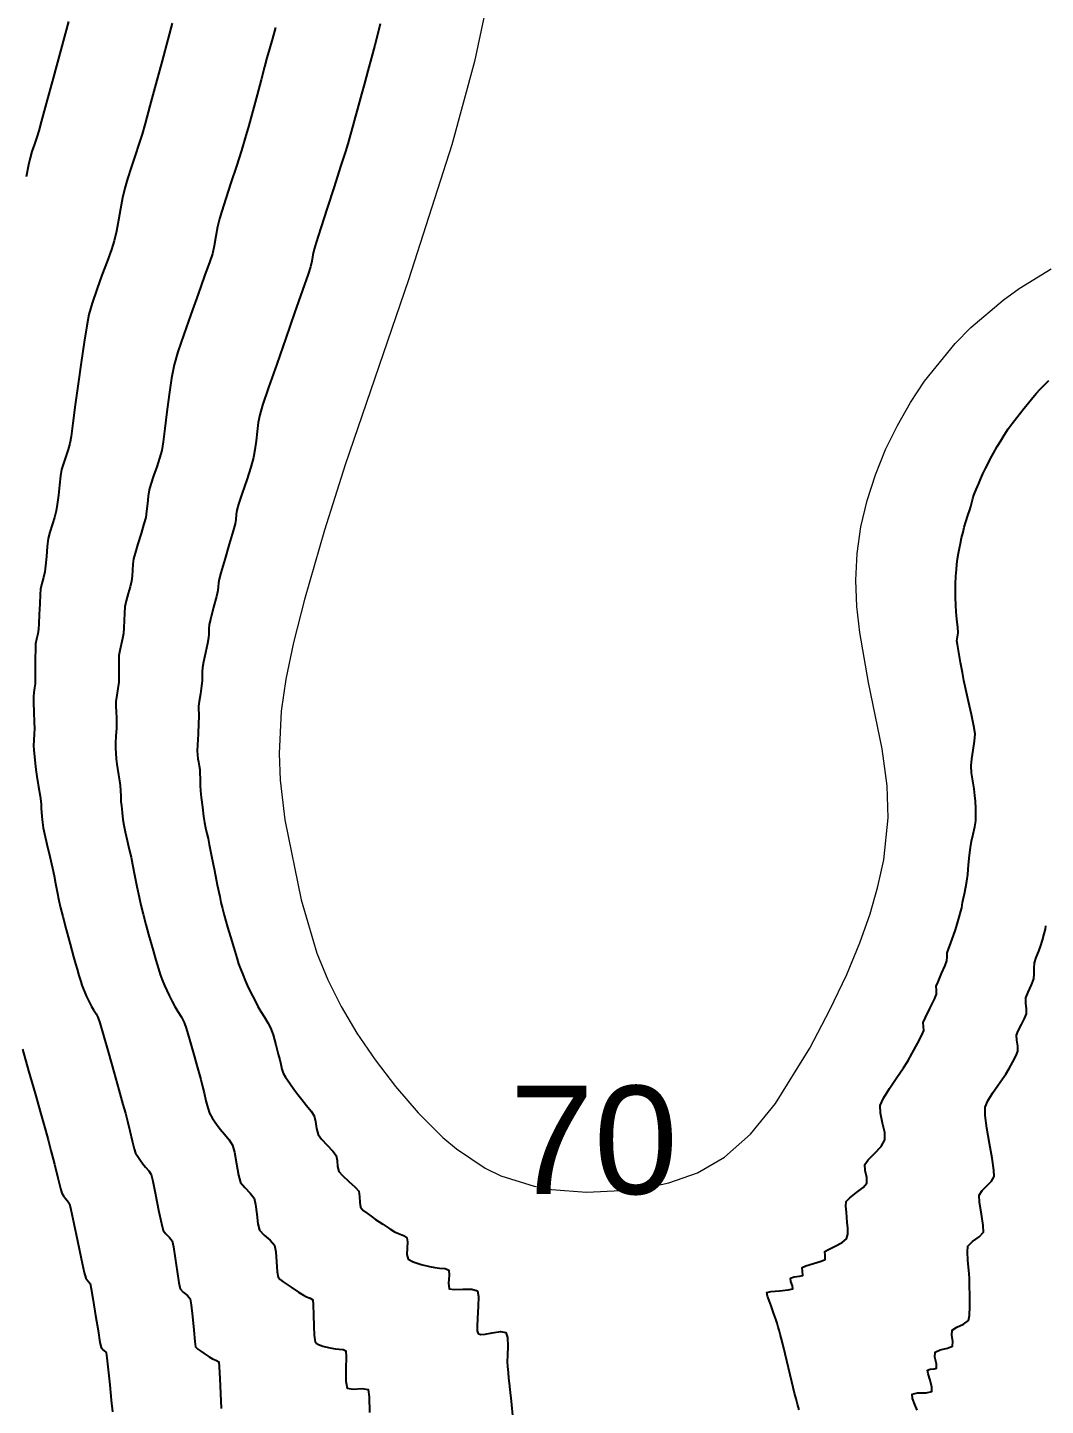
# Model space of a CAD drawing. Extents: x 27 to 849, y 0 to 853.
# Drawn here: x 394.7 to 442.5, y 647 to 711.6 of the extents above; entities that cross this region are included whole.
import ezdxf
from ezdxf.enums import TextEntityAlignment as Align

# ---------------------------------------------------------------- set-up
doc = ezdxf.new("R2010")
doc.units = 0
doc.header["$LTSCALE"] = 2
for name, color, linetype in [('Curva 1 m', 5, 'Continuous'), ('Curva Mestra', 1, 'Continuous'), ('TXT - TEXTO 01', 142, 'Continuous')]:
    doc.layers.add(name, color=color, linetype=linetype)
doc.styles.add('ARIAL', font='arial.ttf')

msp = doc.modelspace()

# ---------------------------------------------------------------- linework, layer by layer
at = {"layer": 'Curva 1 m', "linetype": 'Continuous', "lineweight": -3}
for points, elevation in [([(396.615, 711.898), (396.256, 710.572), (395.896, 709.24), (395.576, 708.059), (395.338, 707.184), (395.224, 706.773), (395.131, 706.48), (395.017, 706.141), (394.905, 705.802), (394.818, 705.508), (394.747, 705.178), (394.636, 704.609)], 66), ([(401.484, 711.824), (401.277, 711.053), (401.009, 710.056), (400.718, 708.974), (400.439, 707.946), (400.211, 707.11), (400.069, 706.607), (399.924, 706.145), (399.746, 705.608), (399.559, 705.05), (399.388, 704.522), (399.259, 704.075), (399.159, 703.633), (399.062, 703.115), (398.964, 702.573), (398.865, 702.056), (398.763, 701.614), (398.63, 701.199), (398.427, 700.639), (398.188, 699.993), (397.944, 699.322), (397.728, 698.686), (397.572, 698.146), (397.472, 697.628), (397.348, 696.85), (397.212, 695.907), (397.072, 694.897), (396.94, 693.915), (396.825, 693.058), (396.737, 692.423), (396.687, 692.107), (396.604, 691.82), (396.491, 691.491), (396.378, 691.162), (396.297, 690.876), (396.25, 690.58), (396.198, 690.151), (396.145, 689.676), (396.094, 689.243), (396.047, 688.939), (395.967, 688.636), (395.856, 688.288), (395.747, 687.94), (395.67, 687.638), (395.622, 687.275), (395.581, 686.805), (395.545, 686.361), (395.514, 686.075), (395.452, 685.819), (395.369, 685.529), (395.31, 685.273), (395.29, 685.013), (395.27, 684.573), (395.251, 684.076), (395.234, 683.644), (395.218, 683.398), (395.174, 683.177), (395.115, 682.927), (395.074, 682.706), (395.065, 682.454), (395.063, 682.011), (395.062, 681.506), (395.061, 681.069), (395.056, 680.831), (395.031, 680.64), (394.994, 680.422), (394.97, 680.232), (394.974, 679.959), (394.991, 679.501), (395.01, 679.032), (395.018, 678.732), (395.006, 678.48), (394.986, 678.192), (394.978, 677.941), (394.991, 677.718), (395.018, 677.411), (395.051, 677.088), (395.082, 676.816), (395.134, 676.474), (395.212, 676.003), (395.286, 675.564), (395.324, 675.316), (395.334, 675.156), (395.339, 674.974), (395.346, 674.815), (395.366, 674.605), (395.399, 674.318), (395.435, 674.065), (395.493, 673.793), (395.604, 673.302), (395.738, 672.722), (395.862, 672.183), (395.944, 671.815), (396.014, 671.468), (396.093, 671.064), (396.173, 670.661), (396.248, 670.315), (396.35, 669.915), (396.515, 669.297), (396.699, 668.615), (396.859, 668.028), (396.953, 667.69), (397.025, 667.44), (397.112, 667.14), (397.194, 666.866), (397.25, 666.69), (397.311, 666.529), (397.385, 666.348), (397.453, 666.19), (397.528, 666.031), (397.62, 665.849), (397.703, 665.69), (397.798, 665.534), (397.912, 665.353), (398, 665.19), (398.084, 664.922), (398.258, 664.323), (398.49, 663.516), (398.743, 662.626), (398.983, 661.775), (399.176, 661.088), (399.286, 660.69), (399.382, 660.318), (399.496, 659.857), (399.609, 659.394), (399.706, 659.018), (399.768, 658.815), (399.865, 658.65), (399.994, 658.47), (400.11, 658.315), (400.236, 658.16), (400.384, 657.982), (400.492, 657.815), (400.571, 657.499), (400.7, 656.87), (400.848, 656.136), (400.979, 655.506), (401.06, 655.19), (401.187, 655.028), (401.358, 654.857), (401.483, 654.695), (401.542, 654.417), (401.625, 653.88), (401.717, 653.257), (401.802, 652.721), (401.865, 652.445), (402.004, 652.292), (402.196, 652.134), (402.331, 651.981), (402.381, 651.696), (402.439, 651.145), (402.497, 650.51), (402.547, 649.977), (402.58, 649.731), (402.694, 649.618), (402.832, 649.519), (402.987, 649.412), (403.216, 649.259), (403.374, 649.158), (403.532, 649.094), (403.666, 649.015), (403.689, 648.78), (403.716, 648.236), (403.747, 647.535), (403.782, 646.83)], 67), ([(411.236, 711.787), (411.118, 711.28), (410.994, 710.791), (410.838, 710.206), (410.668, 709.586), (410.504, 708.995), (410.364, 708.495), (410.268, 708.148), (410.177, 707.809), (410.073, 707.415), (409.963, 707.004), (409.856, 706.611), (409.76, 706.273), (409.627, 705.848), (409.384, 705.09), (409.078, 704.14), (408.754, 703.137), (408.459, 702.222), (408.238, 701.533), (408.139, 701.211), (408.084, 700.95), (408.03, 700.651), (407.973, 700.39), (407.86, 700.052), (407.595, 699.29), (407.228, 698.239), (406.809, 697.038), (406.387, 695.822), (406.01, 694.728), (405.729, 693.893), (405.593, 693.453), (405.525, 693.093), (405.469, 692.669), (405.417, 692.225), (405.363, 691.801), (405.298, 691.44), (405.174, 690.998), (404.982, 690.395), (404.774, 689.766), (404.602, 689.249), (404.518, 688.979), (404.488, 688.774), (404.464, 688.538), (404.435, 688.333), (404.345, 688.011), (404.162, 687.383), (403.947, 686.657), (403.766, 686.038), (403.681, 685.732), (403.661, 685.566), (403.647, 685.376), (403.629, 685.211), (403.558, 684.925), (403.425, 684.419), (403.291, 683.907), (403.22, 683.607), (403.206, 683.408), (403.201, 683.18), (403.189, 682.982), (403.138, 682.719), (403.044, 682.289), (402.95, 681.859), (402.901, 681.596), (402.894, 681.398), (402.898, 681.17), (402.895, 680.971), (402.864, 680.733), (402.806, 680.36), (402.75, 679.993), (402.722, 679.773), (402.723, 679.614), (402.733, 679.433), (402.738, 679.273), (402.725, 678.984), (402.697, 678.47), (402.67, 677.962), (402.659, 677.691), (402.672, 677.503), (402.693, 677.316), (402.717, 677.172), (402.75, 676.983), (402.774, 676.816), (402.783, 676.641), (402.793, 676.365), (402.804, 676.065), (402.818, 675.815), (402.85, 675.497), (402.902, 675.041), (402.956, 674.597), (402.995, 674.315), (403.045, 674.075), (403.11, 673.804), (403.165, 673.565), (403.221, 673.289), (403.329, 672.75), (403.464, 672.078), (403.6, 671.403), (403.712, 670.855), (403.773, 670.565), (403.844, 670.285), (403.93, 669.968), (404.008, 669.69), (404.086, 669.419), (404.218, 668.964), (404.371, 668.444), (404.51, 667.98), (404.602, 667.69), (404.689, 667.456), (404.796, 667.186), (404.908, 666.918), (405.008, 666.69), (405.116, 666.46), (405.249, 666.19), (405.387, 665.92), (405.509, 665.69), (405.645, 665.463), (405.814, 665.198), (405.979, 664.928), (406.103, 664.69), (406.215, 664.36), (406.346, 663.896), (406.463, 663.455), (406.532, 663.19), (406.578, 662.988), (406.63, 662.759), (406.692, 662.565), (406.802, 662.38), (406.989, 662.105), (407.198, 661.81), (407.375, 661.565), (407.56, 661.328), (407.792, 661.046), (408.006, 660.774), (408.14, 660.565), (408.21, 660.29), (408.257, 659.962), (408.33, 659.69), (408.493, 659.473), (408.76, 659.184), (409.022, 658.9), (409.175, 658.7), (409.225, 658.465), (409.248, 658.181), (409.302, 657.95), (409.474, 657.757), (409.772, 657.485), (410.068, 657.214), (410.236, 657.021), (410.277, 656.783), (410.281, 656.491), (410.319, 656.271), (410.452, 656.121), (410.646, 655.973), (410.822, 655.849), (411.029, 655.704), (411.36, 655.48), (411.693, 655.261), (411.907, 655.126), (412.106, 655.042), (412.336, 654.951), (412.491, 654.841), (412.518, 654.657), (412.504, 654.359), (412.501, 654.053), (412.557, 653.841), (412.785, 653.712), (413.168, 653.594), (413.558, 653.5), (413.806, 653.445), (414.03, 653.419), (414.286, 653.394), (414.457, 653.327), (414.478, 653.082), (414.445, 652.712), (414.486, 652.452), (414.718, 652.41), (415.124, 652.427), (415.542, 652.431), (415.807, 652.353), (415.863, 652.088), (415.847, 651.615), (415.807, 651.074), (415.789, 650.687), (415.801, 650.471), (415.826, 650.379), (415.844, 650.353), (415.876, 650.332), (415.97, 650.311), (416.168, 650.322), (416.491, 650.378), (416.888, 650.443), (417.142, 650.404), (417.224, 650.157), (417.232, 649.755), (417.209, 649.334), (417.2, 649.029), (417.218, 648.798), (417.241, 648.529), (417.267, 648.26), (417.29, 648.029), (417.322, 647.729), (417.383, 647.178), (417.457, 646.505)], 69), ([(406.327, 711.62), (406.185, 711.106), (406.048, 710.614), (405.931, 710.19), (405.817, 709.764), (405.657, 709.16), (405.469, 708.452), (405.271, 707.714), (405.08, 707.019), (404.915, 706.44), (404.731, 705.844), (404.494, 705.11), (404.239, 704.331), (403.999, 703.598), (403.807, 703.005), (403.699, 702.643), (403.616, 702.265), (403.535, 701.822), (403.453, 701.379), (403.368, 701.002), (403.246, 700.634), (403.008, 699.967), (402.697, 699.105), (402.355, 698.152), (402.027, 697.214), (401.756, 696.395), (401.583, 695.799), (401.458, 695.172), (401.342, 694.401), (401.235, 693.581), (401.14, 692.807), (401.058, 692.173), (400.992, 691.773), (400.894, 691.421), (400.758, 691.004), (400.612, 690.579), (400.486, 690.201), (400.408, 689.928), (400.36, 689.631), (400.323, 689.282), (400.286, 688.933), (400.241, 688.636), (400.16, 688.329), (400.026, 687.881), (399.877, 687.392), (399.747, 686.96), (399.675, 686.685), (399.644, 686.445), (399.622, 686.164), (399.601, 685.883), (399.572, 685.643), (399.51, 685.385), (399.418, 685.061), (399.327, 684.727), (399.265, 684.44), (399.24, 684.147), (399.229, 683.798), (399.221, 683.457), (399.204, 683.19), (399.159, 682.949), (399.093, 682.67), (399.029, 682.392), (398.987, 682.151), (398.975, 681.871), (398.977, 681.511), (398.981, 681.158), (398.976, 680.901), (398.937, 680.614), (398.881, 680.289), (398.846, 680.002), (398.845, 679.782), (398.858, 679.512), (398.872, 679.237), (398.878, 679.002), (398.867, 678.733), (398.846, 678.384), (398.826, 678.048), (398.818, 677.816), (398.833, 677.577), (398.86, 677.304), (398.888, 677.066), (398.921, 676.854), (398.97, 676.566), (399.019, 676.278), (399.049, 676.066), (399.063, 675.827), (399.071, 675.554), (399.082, 675.315), (399.103, 675.097), (399.136, 674.789), (399.175, 674.463), (399.215, 674.19), (399.278, 673.887), (399.372, 673.479), (399.472, 673.051), (399.554, 672.69), (399.624, 672.347), (399.72, 671.86), (399.827, 671.319), (399.929, 670.816), (400.01, 670.44), (400.115, 670.025), (400.244, 669.539), (400.375, 669.067), (400.48, 668.69), (400.588, 668.315), (400.719, 667.866), (400.842, 667.454), (400.926, 667.19), (401.017, 666.949), (401.128, 666.676), (401.23, 666.44), (401.343, 666.202), (401.481, 665.928), (401.606, 665.69), (401.749, 665.455), (401.919, 665.185), (402.052, 664.94), (402.141, 664.667), (402.295, 664.142), (402.481, 663.485), (402.667, 662.818), (402.821, 662.263), (402.909, 661.94), (402.983, 661.635), (403.067, 661.272), (403.151, 660.93), (403.23, 660.69), (403.375, 660.443), (403.568, 660.173), (403.742, 659.94), (403.931, 659.708), (404.153, 659.44), (404.316, 659.19), (404.403, 658.854), (404.502, 658.316), (404.603, 657.777), (404.695, 657.44), (404.885, 657.197), (405.142, 656.941), (405.329, 656.698), (405.397, 656.399), (405.453, 655.946), (405.51, 655.494), (405.584, 655.198), (405.792, 654.968), (406.08, 654.731), (406.284, 654.501), (406.347, 654.187), (406.385, 653.707), (406.414, 653.249), (406.449, 653.001), (406.549, 652.889), (406.695, 652.777), (406.827, 652.684), (407.059, 652.523), (407.403, 652.294), (407.64, 652.142), (407.79, 652.079), (407.962, 652.011), (408.079, 651.928), (408.104, 651.701), (408.114, 651.233), (408.124, 650.679), (408.144, 650.277), (408.17, 650.052), (408.195, 649.956), (408.21, 649.928), (408.244, 649.895), (408.346, 649.835), (408.56, 649.759), (408.877, 649.685), (409.147, 649.631), (409.315, 649.612), (409.507, 649.593), (409.635, 649.543), (409.654, 649.256), (409.638, 648.692), (409.636, 648.115), (409.694, 647.793), (409.981, 647.742), (410.398, 647.769), (410.684, 647.718), (410.727, 647.381), (410.734, 646.646)], 68), ([(430.902, 646.767), (430.821, 647.04), (430.754, 647.279), (430.686, 647.553), (430.556, 648.085), (430.396, 648.742), (430.238, 649.394), (430.114, 649.909), (430.054, 650.154), (430.011, 650.321), (429.961, 650.51), (429.922, 650.654), (429.866, 650.842), (429.806, 651.029), (429.717, 651.278), (429.581, 651.656), (429.492, 651.904), (429.41, 652.108), (429.38, 652.279), (429.579, 652.319), (429.983, 652.356), (430.391, 652.397), (430.598, 652.447), (430.585, 652.592), (430.513, 652.798), (430.498, 652.947), (430.66, 653.003), (430.914, 653.033), (431.07, 653.075), (431.053, 653.26), (431.035, 653.45), (431.215, 653.528), (431.573, 653.639), (431.932, 653.75), (432.115, 653.828), (432.114, 654.012), (432.11, 654.203), (432.27, 654.298), (432.588, 654.45), (432.921, 654.626), (433.123, 654.791), (433.177, 655.004), (433.179, 655.292), (433.159, 655.579), (433.144, 655.791), (433.119, 656.038), (433.089, 656.318), (433.112, 656.541), (433.283, 656.718), (433.595, 656.96), (433.908, 657.207), (434.081, 657.399), (434.075, 657.666), (433.998, 657.998), (433.984, 658.274), (434.142, 658.493), (434.438, 658.798), (434.741, 659.13), (434.92, 659.429), (434.916, 659.774), (434.817, 660.222), (434.716, 660.68), (434.706, 661.054), (434.854, 661.388), (435.138, 661.85), (435.479, 662.353), (435.794, 662.808), (436.003, 663.129), (436.208, 663.497), (436.452, 663.95), (436.659, 664.35), (436.754, 664.561), (436.738, 664.749), (436.72, 664.936), (436.823, 665.171), (437.033, 665.602), (437.244, 666.033), (437.347, 666.268), (437.342, 666.455), (437.335, 666.643), (437.417, 666.855), (437.582, 667.237), (437.748, 667.619), (437.832, 667.832), (437.842, 668.019), (437.849, 668.207), (437.905, 668.379), (438.017, 668.684), (438.141, 669.022), (438.235, 669.291), (438.315, 669.558), (438.409, 669.885), (438.489, 670.171), (438.527, 670.314), (438.543, 670.439), (438.558, 670.564), (438.589, 670.704), (438.653, 670.983), (438.723, 671.303), (438.774, 671.566), (438.81, 671.88), (438.853, 672.332), (438.897, 672.797), (438.938, 673.148), (438.994, 673.441), (439.071, 673.78), (439.144, 674.117), (439.186, 674.398), (439.196, 674.674), (439.188, 674.997), (439.17, 675.319), (439.15, 675.596), (439.111, 675.895), (439.049, 676.27), (438.991, 676.654), (438.965, 676.982), (438.996, 677.316), (439.064, 677.721), (439.129, 678.132), (439.151, 678.482), (439.1, 678.846), (438.988, 679.388), (438.851, 679.999), (438.72, 680.565), (438.631, 680.978), (438.561, 681.354), (438.476, 681.823), (438.393, 682.291), (438.331, 682.665), (438.306, 682.85), (438.336, 683.037), (438.368, 683.225), (438.348, 683.465), (438.302, 683.854), (438.267, 684.2), (438.248, 684.514), (438.234, 684.875), (438.229, 685.191), (438.236, 685.509), (438.252, 685.872), (438.275, 686.19), (438.3, 686.421), (438.336, 686.69), (438.377, 686.958), (438.416, 687.188), (438.463, 687.418), (438.524, 687.684), (438.588, 687.95), (438.648, 688.178), (438.724, 688.425), (438.821, 688.724), (438.911, 688.992), (438.96, 689.149), (439, 689.337), (439.042, 689.524), (439.099, 689.678), (439.203, 689.94), (439.323, 690.23), (439.424, 690.467), (439.522, 690.679), (439.64, 690.925), (439.761, 691.168), (439.866, 691.373), (440.019, 691.652), (440.198, 691.966), (440.358, 692.234), (440.522, 692.494), (440.714, 692.787), (440.889, 693.04), (441.11, 693.324), (441.459, 693.76), (441.808, 694.189), (442.028, 694.451), (442.211, 694.648), (442.427, 694.867), (442.621, 695.054)], 69), ([(436.433, 646.757), (436.33, 647.014), (436.221, 647.306), (436.21, 647.507), (436.458, 647.56), (436.86, 647.565), (437.123, 647.633), (437.127, 647.837), (437.043, 648.158), (436.949, 648.466), (436.923, 648.633), (437.043, 648.673), (437.227, 648.688), (437.351, 648.729), (437.337, 648.925), (437.273, 649.241), (437.282, 649.479), (437.509, 649.582), (437.859, 649.659), (438.091, 649.762), (438.112, 649.982), (438.068, 650.28), (438.083, 650.512), (438.294, 650.654), (438.618, 650.794), (438.843, 650.954), (438.887, 651.191), (438.903, 651.618), (438.902, 652.128), (438.892, 652.609), (438.885, 652.954), (438.86, 653.326), (438.817, 653.773), (438.791, 654.185), (438.82, 654.454), (439.031, 654.668), (439.342, 654.883), (439.546, 655.097), (439.54, 655.424), (439.451, 655.954), (439.362, 656.493), (439.353, 656.847), (439.484, 657.056), (439.705, 657.28), (439.925, 657.504), (440.055, 657.713), (440.042, 658.014), (439.955, 658.572), (439.832, 659.268), (439.71, 659.979), (439.629, 660.584), (439.626, 660.963), (439.749, 661.271), (439.964, 661.624), (440.215, 661.98), (440.445, 662.293), (440.599, 662.519), (440.749, 662.779), (440.927, 663.091), (441.081, 663.386), (441.162, 663.594), (441.154, 663.83), (441.106, 664.106), (441.095, 664.344), (441.177, 664.553), (441.328, 664.843), (441.48, 665.132), (441.565, 665.342), (441.568, 665.578), (441.539, 665.854), (441.54, 666.092), (441.643, 666.366), (441.805, 666.71), (441.913, 666.984), (441.932, 667.22), (441.93, 667.496), (441.946, 667.734), (442.024, 667.986), (442.14, 668.29), (442.236, 668.547), (442.315, 668.807), (442.4, 669.102), (442.455, 669.314), (442.478, 669.473)], 68), ([(394.456, 663.689), (394.749, 662.666), (395.049, 661.614), (395.324, 660.649), (395.54, 659.886), (395.664, 659.44), (395.797, 658.931), (395.959, 658.292), (396.119, 657.657), (396.245, 657.161), (396.306, 656.94), (396.387, 656.813), (396.477, 656.69), (396.577, 656.569), (396.668, 656.44), (396.733, 656.161), (396.871, 655.518), (397.045, 654.691), (397.22, 653.864), (397.358, 653.22), (397.425, 652.94), (397.531, 652.816), (397.636, 652.692), (397.683, 652.45), (397.775, 651.898), (397.89, 651.192), (398.004, 650.486), (398.097, 649.935), (398.146, 649.692), (398.263, 649.576), (398.379, 649.46), (398.415, 649.214), (398.479, 648.654), (398.555, 647.939), (398.629, 647.229), (398.686, 646.683)], 66)]:
    msp.add_lwpolyline(points, dxfattribs=dict(at, elevation=elevation))
at = {"layer": 'Curva Mestra', "lineweight": 0, "elevation": 70}
msp.add_lwpolyline([(416.607, 714.44), (415.668, 710.021), (414.606, 706.107), (412.579, 699.778), (409.603, 691.107), (408.629, 688.03), (407.686, 684.778), (407.175, 682.773), (406.814, 681.041), (406.598, 679.544), (406.499, 677.566), (406.554, 676.315), (406.775, 674.44), (407.535, 670.69), (408.278, 668.19), (408.785, 666.94), (409.411, 665.69), (410.154, 664.44), (411.007, 663.19), (411.964, 661.94), (413.021, 660.703), (414.188, 659.542), (414.817, 659.014), (416.173, 658.11), (416.903, 657.754), (418.464, 657.259), (419.279, 657.111), (420.93, 656.987), (422.551, 657.052), (424.073, 657.261), (424.788, 657.421), (426.138, 657.893), (427.404, 658.629), (428.615, 659.702), (429.785, 661.145), (431.407, 663.739), (432.346, 665.529), (433.13, 667.193), (433.752, 668.679), (434.234, 670.036), (434.599, 671.314), (434.868, 672.566), (435.073, 674.544), (435.028, 676.041), (434.797, 677.773), (434.147, 680.893), (433.741, 683.234), (433.613, 684.453), (433.566, 685.691), (433.623, 686.94), (433.8, 688.188), (434.09, 689.425), (434.48, 690.638), (434.958, 691.817), (435.511, 692.951), (436.125, 694.026), (436.789, 695.033), (438.213, 696.798), (438.954, 697.551), (440.467, 698.832), (441.227, 699.374), (442.724, 700.297)], dxfattribs=at).dxf.unprotected_set("ltscale", 0)

# ---------------------------------------------------------------- texts
at = {"layer": 'TXT - TEXTO 01', "style": 'ARIAL'}
msp.add_text('70', height=5.08, dxfattribs=at).set_placement((421.265, 655.37), align=Align.BOTTOM_CENTER)

doc.saveas('drawing.dxf')
